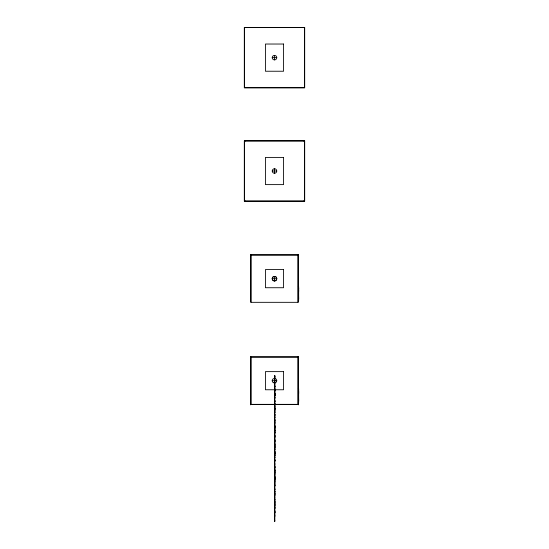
<?xml version="1.0" encoding="UTF-8"?>
<svg xmlns="http://www.w3.org/2000/svg" width="549" height="549" viewBox="0 0 549 549"><rect width="100%" height="100%" fill="white"/><g stroke="black" fill="none" stroke-linecap="round" stroke-linejoin="round"><path stroke-width="0.82" d="M244.456 201.051L244.456 140.963L304.544 140.963L304.544 201.051L244.456 201.051L244.964 200.543M304.036 141.47L304.544 140.963M298.093 255.113L298.594 254.619M298.306 300.694L298.663 300.337L298.663 286.77L298.306 286.406M250.406 404.839L250.907 404.345M298.093 357.152L298.594 356.658M298.306 402.733L298.663 402.376L298.663 388.802L298.306 388.445M272.235 57.638L276.765 57.638A2.265 2.265 0 0 0 273.368 55.669A2.265 2.265 0 0 0 273.368 59.601A2.265 2.265 0 0 0 276.765 57.638M272.235 171.007L276.765 171.007A2.265 2.265 0 0 0 273.368 169.044A2.265 2.265 0 0 0 273.368 172.969A2.265 2.265 0 0 0 276.765 171.007M250.694 254.901L298.306 254.901M272.222 278.659L276.765 278.714A2.265 2.265 0 0 1 273.368 280.676A2.265 2.265 0 0 1 273.368 276.751A2.265 2.265 0 0 1 276.758 278.659A2.265 2.265 0 0 1 273.354 280.621A2.265 2.265 0 0 1 273.354 276.696A2.265 2.265 0 0 1 276.765 278.714M298.663 288.3L298.663 289.296M298.663 290.147L298.484 289.447M298.663 290.318L298.663 291.553M298.663 298.807L298.484 291.67M250.694 356.939L298.306 356.939M274.425 375.969L274.843 375.969M274.425 376.511L274.843 376.511M274.425 376.621L274.843 376.621L274.425 376.683M274.425 376.82L274.843 376.882L274.425 376.964M274.425 377.026L274.843 377.026M274.425 377.177L274.843 377.163M274.425 377.362L274.843 377.362M274.425 379.956L274.843 379.956M272.222 380.697L276.765 380.745M274.425 383.312L274.843 383.312M274.425 383.792L274.843 383.84M274.425 384.142L274.843 384.176M274.425 385.638L274.843 385.638M274.425 385.844L274.843 385.844M274.425 386.091L274.843 386.091M274.425 386.4L274.843 386.345M274.425 386.427L274.843 386.427M274.425 386.626L274.843 386.571M274.425 386.729L274.843 386.729M274.425 386.812L274.843 386.832M274.425 387.045L274.843 387.059M274.425 387.223L274.843 387.223M274.425 388.438L274.843 388.438M274.425 388.617L274.843 388.617M274.425 388.761L274.843 388.761M274.425 389.612L274.843 389.612M274.425 389.914L274.843 389.914M274.425 390.058L274.843 389.968M274.425 390.133L274.843 390.161M274.425 390.318L274.843 390.318M274.425 390.819L274.843 390.819M274.425 390.943L274.843 390.881M274.425 391.121L274.843 391.176M274.425 391.307L274.843 391.307M298.663 391.327L298.484 390.332M298.663 391.533L298.663 392.185M274.425 392.164L274.843 392.164M274.425 392.363L274.843 392.363M298.663 392.357L298.663 393.592M274.425 393.214L274.843 393.18M274.425 393.352L274.843 393.352M274.425 393.413L274.843 393.489M274.425 393.544L274.843 393.571M274.425 393.633L274.843 393.633M274.425 393.729L274.843 393.729M274.425 393.887L274.843 393.887M274.425 394.065L274.843 394.107M274.425 394.23L274.843 394.264M274.425 394.312L274.843 394.312M274.425 394.457L274.843 394.408M274.425 394.518L274.843 394.518M274.843 394.724L274.425 394.724L274.843 394.806M274.425 395.102L274.843 395.115M274.425 395.314L274.843 395.314M274.843 395.376L274.425 395.438L274.843 395.458M274.425 395.616L274.843 395.609M274.425 395.671L274.843 395.671M274.425 395.802L274.843 395.802M274.425 395.904L274.843 395.904M274.425 396.104L274.843 396.104M274.425 397.167L274.843 397.195M274.425 397.263L274.843 397.263M274.425 397.414L274.843 397.442M274.425 397.668L274.843 397.668M274.425 397.751L274.843 397.751M274.425 398.382L274.843 398.382M274.425 398.56L274.843 398.56M274.425 400.351L274.843 400.351M274.425 400.564L274.843 400.475M274.425 400.66L274.843 400.66L274.425 400.77M298.663 400.839L298.484 393.708M274.425 401.058L274.843 401.058M274.425 401.559L274.843 401.559M274.425 401.71L274.843 401.683M274.425 401.861L274.843 401.916M274.425 402.046L274.843 402.046M274.425 403.172L274.843 403.172M274.425 403.378L274.843 403.378M274.425 403.625L274.843 403.625M274.425 403.879L274.843 403.879M274.425 403.968L274.843 403.92M274.425 404.112L274.843 404.112M274.425 404.16L274.843 404.16M274.425 404.345L274.843 404.263M250.694 404.558L298.306 404.558M274.425 404.599L274.843 404.634M274.425 404.764L274.843 404.805M274.425 404.908L274.843 404.908M274.425 405.107L274.843 405.107M274.425 405.821L274.843 405.821M274.425 406.027L274.843 406.027M274.425 406.15L274.843 406.123M274.425 406.294L274.843 406.191M274.425 406.329L274.843 406.329M274.425 406.486L274.843 406.486M274.425 407.591L274.843 407.667M274.425 407.694L274.843 407.694M274.425 408.037L274.843 408.127M274.843 408.216L274.425 408.216L274.843 408.332M274.843 408.586L274.425 408.552L274.843 408.689M274.425 408.909L274.843 408.923M274.425 408.971L274.843 408.971M274.425 409.122L274.843 409.122M274.425 409.266L274.843 409.183M274.425 409.424L274.843 409.417M274.425 409.609L274.843 409.609M274.425 409.835L274.843 409.835M274.425 410.034L274.843 410.034M274.425 410.165L274.843 410.165M274.425 410.659L274.843 410.659M274.425 410.858L274.843 410.858M274.425 411.482L274.843 411.482M274.425 411.825L274.843 411.867M274.425 412.018L274.843 412.018M274.425 412.079L274.843 412.079M274.425 412.189L274.843 412.189M274.425 412.258L274.843 412.258M274.425 412.368L274.843 412.395M274.425 414.159L274.843 414.152M274.425 414.351L274.843 414.392L274.425 414.433M274.843 414.591L274.425 414.639L274.843 414.68M274.843 414.9L274.425 414.989L274.843 415.023M274.425 415.538L274.843 415.538M274.425 415.675L274.843 415.675M274.425 415.737L274.843 415.737M274.425 416.163L274.843 416.163M274.425 416.362L274.843 416.362M274.425 417.171L274.843 417.171M274.425 417.391L274.843 417.377M274.425 417.576L274.843 417.59M274.425 417.816L274.843 417.816M274.425 417.954L274.843 417.954M274.425 419.285L274.843 419.285M274.425 419.772L274.843 419.772M274.425 419.903L274.843 419.903M274.425 419.992L274.843 419.978M274.425 420.205L274.843 420.157M274.425 420.308L274.843 420.356M274.425 420.452L274.843 420.465M274.425 420.651L274.843 420.651M274.425 420.946L274.843 420.946M274.425 421.083L274.843 421.083M274.425 421.742L274.843 421.742M274.425 421.838L274.843 421.838M274.425 422.037L274.843 422.037M274.425 422.236L274.843 422.236M274.425 422.668L274.843 422.73M274.425 422.785L274.843 422.812M274.425 422.95L274.843 422.95M274.425 423.135L274.843 423.135M274.425 423.382L274.843 423.382M274.425 423.519L274.843 423.519M274.425 424.789L274.843 424.789M274.425 424.988L274.843 424.988M274.425 425.578L274.843 425.557M274.425 425.715L274.843 425.715L274.425 425.804M274.425 425.866L274.843 425.866M274.425 426.024L274.843 426.024M274.425 426.182L274.843 426.182M274.425 426.305L274.843 426.292M274.425 426.429L274.843 426.381M274.425 426.518L274.843 426.491M274.425 426.614L274.843 426.614M274.425 426.662L274.843 426.724L274.425 426.793M274.425 427.012L274.843 427.012M274.425 427.204L274.843 427.204M274.425 427.307L274.843 427.307M274.425 427.362L274.843 427.41M274.425 427.513L274.843 427.513M274.425 427.664L274.843 427.685L274.425 427.712M274.425 427.808L274.843 427.877M274.425 428L274.843 428M274.425 428.295L274.843 428.295M274.425 428.501L274.843 428.501M274.425 428.687L274.843 428.687M274.425 428.872L274.843 428.927M274.425 429.112L274.843 429.112M274.425 429.407L274.843 429.407M274.425 429.606L274.843 429.606M274.425 429.874L274.843 429.97M274.425 430.251L274.843 430.258M274.425 430.457L274.843 430.519M274.425 430.588L274.843 430.656M274.843 430.759L274.425 430.759L274.843 430.869M274.425 430.992L274.843 430.992M274.425 431.226L274.843 431.226M274.425 431.281L274.843 431.329M274.425 431.425L274.843 431.439M274.425 431.665L274.843 431.638M274.425 432.173L274.843 432.173M274.425 432.283L274.843 432.344M274.425 432.626L274.843 432.687M274.843 432.825L274.425 432.825L274.843 432.9M274.425 433.024L274.843 433.024M274.425 433.593L274.843 433.593M274.425 433.909L274.843 433.909M274.425 434.142L274.843 434.142M274.425 435.336L274.843 435.336M274.425 435.446L274.843 435.446M274.425 435.535L274.843 435.535M274.425 435.645L274.843 435.625M274.425 436.359L274.843 436.359M274.425 436.565L274.843 436.565M274.425 436.668L274.843 436.668M274.425 436.839L274.843 436.798M274.425 436.867L274.843 436.867M274.425 437.779L274.843 437.779M274.425 437.91L274.843 437.91M274.425 438.047L274.843 438.047M274.425 439.125L274.843 439.097M274.425 439.227L274.843 439.227M274.425 439.687L274.843 439.687M274.425 439.879L274.843 439.879M274.425 440.298L274.843 440.38M274.843 440.497L274.425 440.497L274.843 440.579M274.425 440.627L274.843 440.627M274.425 440.778L274.843 440.84M274.425 440.936L274.843 440.936M274.425 440.984L274.843 441.046M274.425 441.163L274.843 441.128M274.425 441.334L274.843 441.334M274.425 441.629L274.843 441.629M274.425 441.684L274.843 441.684M274.425 441.842L274.843 441.842L274.425 441.959M274.425 442.192L274.843 442.13M274.425 442.322L274.843 442.322M274.425 443.022L274.843 443.022M274.425 443.221L274.843 443.221M274.425 443.757L274.843 443.757M274.425 443.866L274.843 443.928M274.425 444.127L274.843 444.072M274.425 444.244L274.843 444.21M274.425 444.381L274.843 444.381M274.425 444.388L274.843 444.422M274.425 444.587L274.843 444.608M274.425 444.91L274.843 444.91M274.425 445.081L274.843 445.081M274.425 445.28L274.843 445.28M274.425 445.424L274.843 445.424M274.425 445.733L274.843 445.733M274.425 445.836L274.843 445.774M274.425 445.973L274.843 445.973L274.425 446.049M274.843 446.207L274.425 446.207L274.843 446.316M274.425 446.358L274.843 446.399M274.425 446.591L274.843 446.666L274.425 446.694M274.425 446.797L274.843 446.797M274.425 447.044L274.843 447.044M274.425 447.209L274.843 447.202M274.425 447.298L274.843 447.353M274.425 447.394L274.843 447.394M274.425 447.593L274.843 447.524M274.425 447.792L274.843 447.792M274.425 447.826L274.843 448.128M274.425 448.183L274.843 448.183M274.425 449.144L274.843 449.144M274.425 449.199L274.843 449.24M274.425 449.439L274.843 449.439M274.425 449.59L274.843 449.59M274.425 451.017L274.843 450.955M274.425 451.093L274.843 451.113M274.425 451.333L274.843 451.333M274.425 451.456L274.843 451.456L274.425 451.546M274.425 451.635L274.843 451.69L274.425 451.752M274.425 452.04L274.843 452.04M274.425 452.122L274.843 452.122M274.425 452.39L274.843 452.321M274.425 452.602L274.843 452.541M274.425 452.664L274.843 452.685M274.425 452.843L274.843 452.836M274.425 452.898L274.843 452.884M274.425 453.028L274.843 453.028M274.425 453.09L274.843 453.09M274.425 453.337L274.843 453.337M274.425 453.508L274.843 453.508M274.425 453.646L274.843 453.591M274.425 453.707L274.843 453.673M274.425 453.817L274.843 453.872M274.425 453.975L274.843 453.975M274.425 454.057L274.843 454.085M274.425 454.14L274.843 454.14M274.425 454.339L274.843 454.291M274.425 454.469L274.843 454.469M274.425 454.901L274.843 454.901M274.425 455.347L274.843 455.347M274.425 455.787L274.843 455.787M274.425 455.883L274.843 455.862M274.425 456.006L274.843 456.006M274.425 456.082L274.843 456.082M274.425 457.303L274.843 457.303M274.425 457.379L274.843 457.406M274.425 457.564L274.843 457.564M274.425 457.873L274.843 457.873M274.425 459.691L274.843 459.691M274.425 459.794L274.843 459.794M274.425 459.89L274.843 459.89M274.425 460.117L274.843 460.117M274.425 460.419L274.843 460.419M274.425 460.886L274.843 460.886M274.425 461.366L274.843 461.414M274.425 461.716L274.843 461.75M274.425 463.665L274.843 463.665M274.425 463.974L274.843 463.974M274.425 464.166L274.843 464.166M274.425 464.921L274.843 464.921M274.425 466.012L274.843 466.094M274.425 466.218L274.843 466.218L274.425 466.307M274.843 466.396L274.425 466.444L274.843 466.506M274.425 466.794L274.843 466.794M274.425 467.089L274.843 467.144M274.425 467.302L274.843 467.364M274.425 467.446L274.843 467.425M274.425 467.604L274.843 467.597M274.425 467.659L274.843 467.659M274.425 467.789L274.843 467.789M274.425 468.716L274.843 468.716M274.425 468.86L274.843 468.86M274.425 469.656L274.843 469.656M274.425 469.779L274.843 469.738M274.425 469.937L274.843 469.937M274.425 470.116L274.843 470.054M274.425 470.143L274.843 470.212L274.425 470.253M274.425 470.424L274.843 470.369M274.425 470.479L274.843 470.548M274.425 470.665L274.843 470.637M274.425 470.747L274.843 470.747M274.425 470.987L274.843 470.932M274.425 471.166L274.843 471.166M274.425 471.33L274.843 471.33M274.425 471.564L274.843 471.529M274.425 471.811L274.843 471.763M274.425 471.879L274.843 471.852M274.425 472.023L274.843 472.065M274.425 472.209L274.843 472.209M274.425 472.49L274.843 472.476M274.425 472.682L274.843 472.682M274.425 472.854L274.843 472.785M274.425 472.881L274.843 472.915M274.425 472.984L274.843 472.984M274.425 473.149L274.843 473.149M274.425 473.595L274.843 473.657M274.425 473.801L274.843 473.801M274.425 473.972L274.843 473.904M274.425 474.068L274.843 474.103M274.425 474.267L274.843 474.267M274.425 474.796L274.843 474.796M274.425 475.002L274.843 475.002M274.425 475.242L274.843 475.214M274.425 475.345L274.843 475.345M274.425 476.36L274.843 476.333M274.425 476.463L274.843 476.498M274.425 476.745L274.843 476.697M274.425 476.868L274.843 476.868M274.425 476.957L274.843 476.909M274.425 477.054L274.843 477.054M274.425 477.163L274.843 477.102M274.425 477.452L274.843 477.452M274.425 477.616L274.843 477.616M274.425 477.747L274.843 477.754M274.425 477.815L274.843 477.802M274.425 477.932L274.843 477.953M274.425 478.076L274.843 478.104M274.425 478.138L274.843 478.138M274.425 478.254L274.843 478.309M274.425 478.392L274.843 478.44M274.425 478.536L274.843 478.536L274.425 478.632M274.425 478.803L274.843 478.742M274.425 478.941L274.843 478.941M274.425 479.126L274.843 479.126M274.425 479.195L274.843 479.27M274.425 479.332L274.843 479.332M274.425 479.462L274.843 479.414M274.425 479.799L274.843 479.799M274.425 479.929L274.843 479.929M274.425 479.998L274.843 480.066M274.425 480.149L274.843 480.121M274.425 480.21L274.843 480.21M274.425 480.313L274.843 480.306M274.425 481.027L274.843 481.027M274.425 481.199L274.843 481.199M274.425 481.809L274.843 481.809M274.425 482.008L274.843 482.008M274.425 482.482L274.843 482.482M274.425 482.681L274.843 482.681M274.425 483.024L274.843 483.024M274.425 483.23L274.843 483.23M274.425 483.847L274.843 483.744M274.425 484.067L274.843 483.998M274.425 484.335L274.843 484.335M274.425 484.493L274.843 484.493M274.425 484.692L274.843 484.692M274.425 485.405L274.843 485.405M274.425 485.542L274.843 485.542M274.425 485.611L274.843 485.611M274.425 485.783L274.843 485.714M274.425 485.844L274.843 485.879M274.425 485.913L274.843 485.913M274.425 486.078L274.843 486.078M274.425 488.171L274.843 488.143M274.425 488.274L274.843 488.274M274.425 489.317L274.843 489.317M274.425 489.427L274.843 489.427M274.425 489.626L274.843 489.626M274.425 489.873L274.843 489.818M274.425 490.017L274.843 490.017M274.425 491.273L274.843 491.273M274.425 491.43L274.843 491.43M274.425 491.815L274.843 491.787M274.425 491.959L274.843 491.959M274.425 492.261L274.843 492.288M274.843 492.961L274.425 492.961L274.843 493.036M274.425 493.139L274.843 493.222M274.425 493.366L274.843 493.366M274.425 493.647L274.843 493.647M274.425 493.846L274.843 493.846M274.425 494.045L274.843 494.045M274.425 494.306L274.843 494.306M274.425 494.45L274.843 494.45M274.425 494.546L274.843 494.546M274.425 495.04L274.843 495.04M274.425 495.109L274.843 495.109M274.425 495.246L274.843 495.177M274.425 495.328L274.843 495.37M274.425 496.55L274.843 496.55M274.425 497.723L274.843 497.723M274.425 497.922L274.843 497.922M274.425 499.007L274.843 499.007M274.425 499.11L274.843 499.11M274.425 499.309L274.843 499.309M274.425 499.501L274.843 499.501M274.425 499.94L274.843 499.94M274.425 500.057L274.843 500.057M274.425 500.901L274.843 500.901M274.425 501.1L274.843 501.1M274.425 501.642L274.843 501.642M274.425 501.752L274.843 501.752M274.425 501.813L274.843 501.813M274.425 501.951L274.843 502.012M274.425 502.095L274.843 502.095M274.425 502.157L274.843 502.157M274.425 502.362L274.843 502.287M274.425 502.486L274.843 502.486M274.425 502.843L274.843 502.843M274.425 503.57L274.843 503.57M274.425 503.701L274.843 503.735M274.425 503.783L274.843 503.783M274.843 503.879L274.425 503.927L274.843 504.057M274.425 504.277L274.843 504.277M274.425 504.586L274.843 504.572M274.425 504.847L274.843 504.785M274.425 504.902L274.843 504.929M274.425 505.087L274.843 505.08M274.425 505.135L274.843 505.135M274.425 505.272L274.843 505.272M274.425 505.409L274.843 505.409M274.425 505.643L274.843 505.643M274.425 506.83L274.843 506.83M274.425 506.899L274.843 506.864M274.425 507.063L274.843 507.029M274.425 507.173L274.843 507.139M274.425 507.262L274.843 507.262M274.425 507.331L274.843 507.379M274.425 507.852L274.843 507.852M274.425 508.031L274.843 508.065M274.425 508.449L274.843 508.546M274.425 508.649L274.843 508.594M274.425 508.93L274.843 508.896M274.425 510.783L274.843 510.783M274.425 511.037L274.843 511.037M274.843 511.16L274.425 511.16L274.843 511.249M274.425 511.339L274.843 511.394L274.425 511.448M274.425 511.743L274.843 511.743M274.425 512.087L274.843 512.032M274.425 512.244L274.843 512.306M274.425 512.389L274.843 512.368M274.425 512.546L274.843 512.54M274.425 512.601L274.843 512.601M274.425 512.732L274.843 512.732M274.425 513.191L274.843 513.191M274.425 514.598L274.843 514.598M274.425 515.312L274.843 515.312M274.425 515.525L274.843 515.49M274.425 516.053L274.843 516.012M274.425 516.389L274.843 516.362M274.425 520.651L274.843 520.651M244.456 140.963L244.964 141.47M304.036 200.543L304.544 201.051M250.406 254.619L250.907 255.113M250.406 356.658L250.907 357.152M298.093 404.345L298.594 404.839M298.025 255.134L298.025 302.183M298.025 357.173L298.025 404.222M274.843 380.388L274.843 521.55M274.5 55.367L274.5 59.903M274.5 168.742L274.5 173.278M274.486 276.394L274.5 280.978M274.486 378.426L274.5 383.017M274.425 380.388L274.425 521.55M250.975 255.134L250.975 302.183M250.975 357.173L250.975 404.222M304.688 27.45L244.312 27.45L244.312 87.819L304.688 87.819L304.688 27.45M304.544 27.594L244.456 27.594L244.456 87.682L304.544 87.682L304.544 27.594M283.572 44.03L265.428 44.03L265.428 71.24L283.572 71.24L283.572 44.03M304.688 140.825L244.312 140.825L244.312 201.195L304.688 201.195L304.688 140.825M283.572 157.405L265.428 157.405L265.428 184.615L283.572 184.615L283.572 157.405M298.169 254.99L250.831 254.99L250.831 302.327L298.169 302.327L298.169 254.99M283.558 269.586L265.421 269.586L265.421 287.731L283.558 287.731L283.558 269.586M298.169 357.028L250.831 357.028L250.831 404.359L298.169 404.359L298.169 357.028M283.558 371.625L265.421 371.625L265.421 389.763L283.558 389.763L283.558 371.625M274.843 375.77L274.425 375.77L274.425 380.279L274.843 380.279L274.843 375.77M274.843 390.607L274.425 390.62L274.843 390.668M274.843 401.36L274.425 401.353L274.843 401.408M274.843 407.859L274.425 407.859L274.843 407.914M274.843 430.073L274.425 430.073L274.843 430.142M274.843 432.488L274.425 432.488L274.843 432.543M274.843 435.92L274.425 435.92L274.843 435.94M274.843 437.031L274.425 437.045L274.843 437.073M274.843 448.952L274.425 448.952L274.843 448.986M274.843 455.56L274.425 455.56L274.843 455.608M274.843 460.275L274.425 460.275L274.843 460.323M274.843 460.625L274.425 460.618L274.843 460.659M274.843 481.301L274.425 481.315L274.843 481.356M274.843 491.575L274.425 491.575L274.843 491.636M273.354 382.66A2.265 2.265 0 0 0 276.758 380.697A2.265 2.265 0 0 0 273.354 378.728A2.265 2.265 0 0 0 273.354 382.66"/></g></svg>
